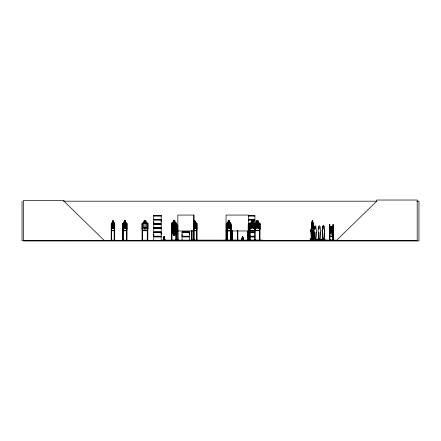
<?xml version="1.0" encoding="UTF-8"?>
<svg xmlns="http://www.w3.org/2000/svg" width="441" height="441" viewBox="0 0 441 441"><rect width="100%" height="100%" fill="white"/><g stroke="black" fill="none" stroke-linecap="round" stroke-linejoin="round"><path stroke-width="0.66" d="M153.744 236.216L153.744 232.561L161.191 232.561L161.18 236.216L153.744 236.216L153.755 234.386M153.744 223.703L153.744 220.048L161.191 220.048L161.18 223.703L153.744 223.703L153.755 221.873M161.18 234.386L161.18 232.561M161.18 221.873L161.18 220.048M182.056 236.216L182.056 232.561L189.498 232.561L189.492 236.216L182.056 236.216L182.061 234.386M189.492 234.386L189.492 232.561M254.749 236.216L247.434 236.216L247.44 234.386M254.87 220.048L254.87 221.873L254.876 220.048L248.526 220.048M190.947 240.626L190.953 240.306M196.918 240.626L196.973 223.532L196.3 222.837L193.373 222.903M312.564 239.739L312.823 232.065A1.99 1.262 -90 0 0 313.193 230.66M312.658 239.739L312.917 232.065A1.99 1.262 -90 0 0 313.286 230.66M315.888 239.739L316.147 232.065A1.99 1.262 -90 0 0 315.888 228.94L315.795 226.79A0.992 0.628 -90 0 0 315.161 225.798A0.992 0.628 -90 0 0 314.532 226.79L314.631 228.94L314.532 226.79M319.868 239.739L320.227 232.065L319.968 239.739M323.997 239.739L324.262 232.065A1.99 1.262 -90 0 0 323.997 228.94L323.997 226.79A0.992 0.628 -90 0 0 323.369 225.798A0.992 0.628 -90 0 0 322.74 226.79L322.74 228.94A1.99 1.262 -90 0 0 322.481 232.065L322.834 239.739L322.575 232.065A1.99 1.262 -90 0 1 322.834 228.94L322.834 226.79A0.992 0.628 -90 0 1 323.468 225.798A0.992 0.628 -90 0 1 324.096 226.79L324.096 228.94A1.99 1.262 -90 0 1 324.356 232.065L324.096 239.739M163.898 240.588L164.052 236.817M242.39 240.588L242.544 236.817M311.137 239.005C311.324 238.388 310.993 239.022 311.296 238.802M311.842 239.005C310.817 238.388 311.17 238.901 311.396 238.763M311.826 239.005C312.322 238.631 310.343 238.553 311.219 239.005M311.616 238.879L311.721 238.592L311.809 238.945M314.45 238.713L314.306 239.005L314.45 238.531L315.166 238.89L314.709 238.592M315.133 238.675L315.15 238.89M318.529 239.005C317.652 238.559 320.552 238.68 318.314 238.939M318.7 238.647L318.336 238.873M319.245 238.89C318.865 238.311 319.51 238.956 318.441 239.005M322.735 238.802C322.459 239.083 322.211 238.261 323.281 239.005M322.735 239.005C322.525 238.746 323.435 238.394 323.259 239.005M322.961 238.592L322.569 239.005M323.165 238.598L323.192 238.923L323.341 238.675M322.829 238.763C324.163 238.305 322.421 239.722 322.569 238.531M311.302 238.768L311.919 238.89M318.441 238.531L318.286 238.89M318.363 238.735L318.512 238.939M318.893 238.879C319.019 238.89 319.378 238.498 318.854 238.945M322.547 238.873L322.569 238.598M313.06 230.737L313.27 228.785M313.347 228.785L313.138 230.737L311.633 230.737M308.728 240.334L336.125 240.632M163.396 240.588L163.969 236.817M241.894 240.588L242.467 236.817M314.863 238.829L315.172 238.768L314.416 238.895M163.269 240.588L163.947 236.817L164.245 236.817L165.121 240.588L164.239 236.817M241.762 240.588L242.445 236.817L242.743 236.817L243.619 240.588M114.329 230.737L114.726 228.774L114.759 223.532L114.318 222.837M114.759 228.785L114.384 230.737L111.722 230.737M311.952 238.702L311.677 238.598L311.743 238.972M314.598 238.647L314.885 238.829M322.862 238.658L323.275 238.752M230.423 230.671L230.836 228.774L230.836 223.565L230.423 222.903M230.456 230.737L230.93 228.785L230.93 223.537L230.445 222.837M163.082 240.588L163.92 236.817L163.032 240.588M241.58 240.588L242.418 236.817L241.53 240.588M332.735 236.139L333.164 234.248L333.164 229.028M332.768 236.205L333.209 234.248M113.679 240.334L113.701 240.637M123.232 230.737L126.528 230.737L127.002 228.785L126.958 223.532L126.468 222.837M126.528 230.737L127.002 228.785M314.642 238.879L314.753 238.592M318.457 238.598L318.468 238.796M319.036 238.598L319.069 239.005M327.139 240.334L327.167 240.637M331.649 240.334L331.61 240.621M331.643 240.582L331.478 240.169M310.828 240.169L310.828 238.427L311.517 238.427L311.583 240.637L311.462 223.537L311.655 222.837L313.132 222.837M311.726 230.671L311.715 222.837M223.945 240.554L233.239 240.599M228.19 240.334L228.218 240.637M171.516 227.187L172.133 225.241L176.141 225.241L176.67 227.187L176.67 232.435L176.097 233.135L174.928 233.135M176.02 230.737L176.637 228.785L175.981 230.671L172.051 230.671M255.223 228.785L254.617 230.737L250.03 230.737L249.358 228.785L249.358 223.532L250.053 222.837L254.6 222.837L255.223 223.537L255.256 240.637M196.278 230.671L196.973 228.785L196.951 223.532M196.973 228.785L196.322 230.737L193.252 230.737M147.211 230.671L147.862 228.774M147.961 228.78L147.255 230.737L142.658 230.737L142.057 228.785M260.041 228.774L259.385 230.671L254.887 230.671M172.729 240.599L172.789 240.306L172.8 240.637M190.192 240.599L190.258 240.306L190.269 240.637M190.22 240.582L198.048 240.599M249.501 240.582L249.43 223.559L250.08 222.903M322.669 238.724L322.415 238.89M310.977 238.735L310.982 238.89M314.235 238.598L314.345 238.835M318.628 238.978L318.832 238.592M111.777 230.737L111.435 223.537L111.788 222.837L114.373 222.837M111.474 223.565L111.805 222.903M193.483 227.595L194.2 226.216C194.95 229.204 197.099 228.548 194.569 225.803C197.039 223.163 194.878 222.501 194.172 225.345L193.252 223.62M173.28 227.198L172.425 228.763L172.425 232.418L173.28 233.069L173.258 235.092L174.961 235.092L174.906 233.069L175.727 232.418L175.727 228.763L174.873 227.198L174.873 223.559L173.28 223.559L173.28 227.209L174.873 227.198M173.28 222.903L172.425 223.559L172.425 227.209L173.28 228.774L173.28 232.418L174.873 232.418L174.873 228.763L175.727 227.209L175.727 223.559L174.873 222.903M330.689 228.311L329.769 228.311L329.41 229.006M329.399 229.033L329.818 228.311M311.44 239.336L310.172 239.336L310.062 240.626M311.555 240.626L311.914 239.336L313.551 239.336M311.831 240.621L312.063 239.336M311.919 240.626L312.057 240.373M313.898 240.621L313.777 240.494M315.309 240.494L315.028 240.621L315.293 239.336M317.47 240.373L317.349 240.637L317.625 239.336L317.625 240.169L335.992 240.169L335.904 240.626M319.267 240.626L319.367 239.336M322.878 239.336L321.61 239.336L321.5 240.626M321.82 240.61L322.09 240.632M322.669 240.169L322.685 240.494M323.027 240.626L323.281 240.604M323.518 240.494L323.501 239.336M324.565 240.373L324.444 240.637L324.554 240.169M326.164 240.626L326.368 240.621M327.327 240.626L327.448 240.494M327.856 240.169L327.696 240.626M331.864 240.169L331.77 240.626M334.102 240.373L333.986 240.637L334.102 240.169M334.614 240.621L334.372 240.626M335.535 240.626L335.595 240.306L335.584 240.637M122.736 240.637L122.802 223.537L123.293 222.837L126.512 222.837L127.002 223.532L126.887 240.637M123.276 230.737L122.802 228.785L122.852 223.537L123.309 222.903M227.286 222.903L226.823 223.559L226.823 240.637M308.717 240.599L336.003 240.477M172.056 222.837L171.538 223.565L171.45 240.637M176.069 233.069L176.615 232.413L176.604 223.532L176.036 222.837L172.023 222.837L171.483 223.537L171.516 232.446L172.15 233.135L173.258 233.135L173.225 235.092M315.1 238.862L314.687 238.945M153.727 228.113L161.197 227.964L161.191 224.436L153.744 224.436L153.744 227.958M153.727 240.626L161.197 240.477L161.18 236.949L153.744 236.949L153.744 240.477M182.034 240.626L182.056 236.949L189.498 236.949L189.498 240.477L181.201 240.599M247.429 240.632L247.44 236.949L254.749 236.949M336.229 240.637L376.713 201.19L376.713 200.032L417.192 200.032L417.192 240.637L22.05 240.637L22.05 201.19M108.734 240.599L117.124 240.599M314.802 240.637L315.172 240.637M317.718 240.637L317.961 240.632M318.981 240.494L318.898 240.626M321.985 240.494L321.599 240.373M322.79 240.632L323.358 240.626M144.075 222.903L143.099 223.559L143.099 227.209L144.075 228.774L145.905 228.774L146.881 227.209L146.881 223.559L145.905 222.903M255.278 223.559L256.254 222.903L256.254 220.947L258.084 220.947L258.084 222.903L259.06 223.559L259.06 227.209L258.084 228.774L256.254 228.774L255.278 227.209M120.542 240.306L128.998 240.306L128.993 240.637M120.492 240.599L129.048 240.599M169.879 240.306L172.8 240.306M169.818 240.599L172.767 240.554M192.315 240.599L192.375 240.306L192.392 240.637M249.077 240.599L249.143 240.306L249.159 240.637M63.438 201.19L376.923 201.19M416.883 201.19L418.95 201.19L418.95 240.968L23.472 240.968L23.472 200.446L63.956 200.446L63.956 201.19L104.434 240.637M153.738 215.643L161.197 215.643M248.52 215.643L254.887 215.643M153.738 215.77L161.197 215.781M248.52 215.781L254.887 215.77M153.755 216.002L161.18 216.002M248.531 216.002L254.87 216.002M248.526 219.309L254.876 219.309L254.876 215.787M153.694 219.568L161.241 219.568M248.487 219.568L254.931 219.568M153.694 219.794L161.241 219.794M248.487 219.794L254.931 219.794M125.619 220.88L124.186 220.88L124.235 222.903M173.186 220.88L174.928 220.88M193.29 220.88L195.143 220.88L195.12 222.837M229.452 220.947L229.452 222.903L230.147 223.559L230.147 227.209L229.452 228.774L228.162 228.774L227.468 227.209L227.468 223.559L228.162 222.903L228.113 220.88L229.546 220.88L229.502 222.903M124.235 220.947L125.569 220.947L125.569 222.903L126.264 223.559L126.264 227.209L125.569 228.774L124.279 228.774L123.59 227.209L123.59 223.559L124.279 222.903L124.279 220.947M174.928 222.837L174.895 220.88L173.247 220.947L173.186 222.837M193.351 220.947L195.082 220.947L195.06 222.903L195.997 223.559L195.997 227.209L195.082 228.774L193.373 228.774M228.162 220.947L229.502 220.947M147.961 223.604L147.239 222.837L142.68 222.837L142.057 223.537L142.079 240.637M230.489 222.837L227.22 222.837L226.729 223.532L226.779 228.785M254.854 222.837L259.413 222.837L260.107 223.532L260.107 228.785L259.435 230.737L254.837 230.737M111.435 223.537L111.364 240.637M114.71 223.532L114.688 240.637M144.075 223.559L145.905 223.559M176.604 223.532L176.003 222.837M193.373 223.559L195.082 223.559L195.082 227.209L193.373 227.209M248.526 223.703L249.297 223.703M153.694 223.956L161.241 223.956M248.487 223.956L249.27 223.956M153.694 224.182L161.241 224.182M248.487 224.182L249.27 224.182M248.526 224.436L249.297 224.436M114.671 224.728L114.368 224.728L114.428 240.637M126.38 224.728L126.909 224.728M142.019 224.728L142.559 224.728L142.619 240.637M147.862 224.728L147.322 224.728L147.261 240.637M175.976 224.728L176.549 224.728M177.833 224.728L178.103 240.637L178.136 240.058L177.806 240.058M194.04 224.728L193.478 224.728L193.511 240.637M196.311 224.728L196.89 224.728M226.068 224.728L226.591 224.728L226.591 240.637M226.823 224.728L227.352 224.728L227.352 240.637M249.413 224.728L249.964 224.728L250.008 240.637M254.705 224.728L255.256 224.728M260.041 224.728L259.501 224.728L259.44 240.637M311.489 224.728L311.682 240.637M313.171 224.728L313.54 224.728L313.557 240.637L313.248 240.61L313.071 222.837M311.445 225.384L313.286 225.384M330.64 226.349L331.974 226.349M330.684 226.415L331.93 226.415M311.28 239.099L311.043 232.065A1.99 1.262 -90 0 1 311.302 228.94L311.396 226.79A0.992 0.628 -90 0 1 311.583 226.09M318.705 226.79L318.611 228.94L318.705 226.79A0.992 0.628 -90 0 1 319.334 225.798A0.992 0.628 -90 0 1 319.968 226.79L319.968 228.94A1.99 1.262 -90 0 1 320.227 232.065M319.968 226.79L319.968 228.94M144.075 227.209L145.905 227.209M153.755 227.865L161.18 227.865M248.531 227.865L249.308 227.865M248.52 227.964L249.292 227.969M248.52 228.3L249.292 228.284M331.924 228.311L332.801 228.311L333.253 229M329.785 228.372L332.784 228.372M153.755 228.515L161.18 228.515M248.531 228.515L249.308 228.515M173.28 228.774L174.873 228.763M311.522 228.785L311.71 230.737M311.302 228.94L311.396 226.79M315.888 228.94L315.795 226.79M111.749 230.671L114.357 230.671M123.265 230.671L126.495 230.671M142.708 230.671L147.288 230.726M193.268 230.671L196.3 230.671M227.236 230.671L230.467 230.671M250.075 230.671L254.573 230.671L255.157 228.774L255.152 223.565M311.666 230.671L313.127 230.671M176.053 230.737L172.007 230.737L171.483 228.785L172.04 230.737M227.203 230.737L230.5 230.737M177.833 230.968L193.748 230.968M226.068 230.968L248.57 230.968M182.056 231.823L189.498 231.823M247.434 231.823L254.749 231.823M153.694 232.082L161.241 232.082M182.001 232.082L189.547 232.082M247.384 232.082L254.799 232.082M311.043 232.065L311.137 232.065A1.99 1.262 -90 0 1 311.396 228.94M314.631 228.94A1.99 1.262 -90 0 0 314.367 232.065L314.51 239.099M316.147 232.065L315.795 239.739L314.532 239.739M318.705 228.94A1.99 1.262 -90 0 0 318.446 232.065L318.589 239.099M153.694 232.308L161.241 232.308M182.001 232.308L189.547 232.308M247.384 232.308L254.799 232.308M171.516 232.446L172.172 233.069M254.749 232.561L247.434 232.561L247.434 236.216M172.144 233.069L176.102 233.069M329.41 234.254L329.758 236.205L332.812 236.205M173.28 235.031L174.906 235.031L174.873 233.069M329.785 236.139L332.784 236.139M153.694 236.47L161.241 236.47M182.001 236.47L189.547 236.47M247.384 236.47L254.799 236.47M153.694 236.696L161.241 236.696M182.001 236.696L189.547 236.696M247.384 236.696L254.799 236.696M314.174 238.741L314.472 238.824M318.611 239.739L318.446 232.065M318.567 240.003L319.124 240.003M321.031 240.003L321.759 240.003M325.111 240.003L326.428 240.003M329.24 240.003L330.557 240.003M111.138 240.058L111.716 240.058L111.7 240.637M114.721 240.058L114.142 240.058L114.158 240.637L114.197 230.693M126.33 240.058L126.958 240.058L126.953 240.637M142.619 240.058L141.958 240.058L141.936 240.637M147.261 240.058L147.922 240.058L147.944 240.637M175.926 240.058L176.604 240.058L176.604 240.637M182.376 240.058L182.304 240.637M196.945 240.058L196.251 240.058L196.251 240.637M226.018 240.058L226.646 240.058L226.635 240.637M230.527 240.058L231.156 240.058M237.903 240.058L237.241 240.058L237.241 240.637M248.14 240.058L248.768 240.058M250.025 240.058L249.347 240.058L249.347 240.637M259.44 240.058L260.102 240.058L260.102 240.637M311.44 240.058L311.908 240.058M313.121 240.058L313.59 240.058M329.333 240.058L329.951 240.058M311.914 240.169L310.321 240.169L310.321 239.336M313.551 240.169L316.412 240.169M111.529 240.224L114.329 240.224M123.056 240.224L126.484 240.224M142.619 240.224L147.261 240.224M171.874 240.224L176.025 240.224M191.912 240.224L196.328 240.224M227.247 240.224L230.676 240.224M232.6 240.224L237.241 240.224M250.008 240.224L254.655 240.224M254.799 240.224L259.44 240.224M311.682 240.224L313.347 240.224M330.386 240.224L332.977 240.224M147.906 240.306L147.994 240.582M175.099 240.637L175.099 240.306L178.021 240.306M190.231 240.334L197.981 240.306L197.97 240.637M223.945 240.334L233.19 240.306L233.179 240.637M237.903 240.306L237.986 240.599M246.563 240.637L246.563 240.306L254.363 240.373M182.061 240.378L189.492 240.378L181.268 240.306L181.279 240.637M247.44 240.378L249.308 240.378M250.196 240.378L254.374 240.378M254.385 240.477L246.618 240.599M255.152 240.334L255.51 240.637M255.593 240.599L255.196 240.599M195.887 240.334L195.848 240.637M178.081 240.599L175.171 240.599M250.835 240.334L250.808 240.637M331.13 240.599L331.086 240.306L331.075 240.637M112.185 240.334L112.19 240.582M147.211 222.903L147.862 223.559L147.801 240.637M196.278 222.903L196.89 223.559M310.646 240.582L310.629 240.306M332.751 228.311L333.209 229.028M114.302 222.903L114.671 223.559M193.252 224.772L193.814 225.786M313.06 222.903L313.264 223.559M176.069 225.307L176.582 227.198M242.732 236.817L243.57 240.588M123.309 230.671L122.896 228.774L122.896 223.565M193.814 240.582L193.825 224.728M329.399 234.248L329.802 236.205M243.388 240.588L242.704 236.817L243.068 239.331M164.89 240.588L164.212 236.817L164.763 240.588M242.633 236.817L242.936 240.588M164.135 236.817L164.443 240.588M314.367 232.065L314.609 239.099M311.137 232.065L311.379 239.099M333.407 240.637L333.407 240.058L332.806 240.058L332.817 240.637M333.352 240.637L333.368 224.728L332.856 224.728L332.856 240.637M333.209 224.728L333.209 240.637M333.126 240.058L333.148 240.637M333.016 224.728L333.016 228.703M333.016 235.996L333.104 240.637M332.977 240.058L332.977 240.637M331.924 226.349L331.93 228.372M331.88 226.415L331.88 228.372L332.52 229.028L332.52 232.683L331.88 234.248L330.684 234.248L330.044 232.683L330.044 229.028L330.684 228.372L330.689 226.349M330.733 226.415L330.733 228.372M329.896 228.703L329.896 224.728L329.388 224.728L329.405 240.637M329.896 235.334L329.896 239.976M329.741 224.728L329.741 239.976M329.631 240.058L329.631 240.637M329.543 224.728L329.609 240.637M329.449 229.033L329.449 234.248M329.504 240.058L329.504 240.637M324.769 240.373L324.769 239.336L323.352 239.336L323.286 240.373M324.62 239.336L324.626 240.373M322.955 240.169L322.955 238.427L322.266 238.427L322.266 240.169M322.845 238.427L322.845 240.169M322.377 238.427L322.377 240.169M321.754 239.336L321.754 240.169M320.64 240.373L320.64 239.336L319.223 239.336L319.223 240.169M320.491 239.336L320.491 240.169M318.826 240.169L318.826 238.427L318.137 238.427L318.137 240.169M318.711 238.427L318.771 240.373M318.248 238.427L318.248 240.169M316.561 240.373L316.561 239.336L315.144 239.336L315.144 240.169M316.291 240.306L316.291 240.637M314.747 240.169L314.747 238.427L314.058 238.427L314.058 240.169M314.637 238.427L314.637 240.169M314.4 240.306L314.4 240.637M314.168 238.427L314.168 240.169M313.446 240.058L313.446 240.637M313.369 224.728L313.369 240.637M313.171 228.703L313.171 240.637L313.154 240.058M312.719 222.903L312.741 220.88L312.068 220.88L312.719 220.947L312.961 223.559L312.961 227.209L312.658 228.774L312.09 228.774L311.787 223.559L312.129 220.88M311.859 230.031L311.881 240.637M311.765 240.058L311.737 240.637M311.407 238.427L311.407 240.169M310.938 238.427L310.938 240.169M308.739 240.306L308.739 240.637M262.544 240.637L262.544 240.141L161.941 240.141L161.941 240.637M261.386 240.141L261.386 240.637M260.041 223.559L259.981 240.637M259.562 240.058L259.562 240.637M258.145 222.837L258.145 220.88L256.188 220.88L256.188 222.837M255.3 240.637L255.317 240.058L254.639 240.058L254.639 240.637M255.174 240.058L255.113 240.637M254.76 240.058L254.76 240.637M254.716 224.728L254.655 240.637M253.266 222.837L253.272 220.88L251.315 220.88L251.315 222.837M249.948 224.728L249.904 240.637M248.718 240.637L248.713 224.728L248.189 224.728L248.145 240.637M248.614 240.058L248.614 240.637M248.504 240.637L248.57 215.059L226.068 215.059L226.024 240.637M248.481 240.058L248.404 240.637M248.338 224.728L248.338 240.637M248.294 240.058L248.294 240.637M237.842 230.693L237.903 240.637M237.782 240.058L237.782 240.637M237.302 230.693L237.368 240.637M232.6 240.637L232.6 240.058L231.938 240.058L231.938 240.637M232.539 230.693L232.539 240.637M232.479 240.058L232.479 240.637M232.06 240.058L232.06 240.637M231.999 230.693L231.999 240.637M231.145 240.058L231.145 240.637L231.101 224.728L230.571 224.728L230.571 240.637L230.527 240.058M230.957 224.728L230.957 240.637M230.869 240.058L230.891 240.637M230.786 240.058L230.808 240.637M230.72 224.728L230.676 240.637M228.962 240.306L228.962 240.637M228.206 220.947L228.206 222.903M227.396 240.637L227.396 240.058L226.773 240.058L226.779 240.637M227.06 240.058L227.038 240.637M226.972 224.728L226.972 240.637M226.442 224.728L226.509 240.637M226.376 240.058L226.354 240.637M226.299 240.058L226.277 240.637M226.211 224.728L226.211 240.637M226.09 240.058L226.09 240.637M225.351 240.141L225.351 240.637M224.745 240.306L224.745 240.637M212.722 240.637L212.722 240.306L210.241 240.306L210.241 240.637M212.264 240.306L212.242 240.637M211.735 240.306L211.735 240.637M211.471 240.306L211.498 240.637M211.239 240.306L211.239 240.637M210.269 240.306L210.269 240.637M208.847 240.637L208.852 240.306L206.366 240.306L206.399 240.637M208.373 240.306L208.395 240.637M207.86 240.306L207.86 240.637M207.369 240.306L207.369 240.637M206.873 240.306L206.873 240.637M206.818 240.306L206.818 240.637M196.813 228.703L196.851 240.637M196.454 240.058L196.465 240.637M196.383 224.728L196.328 240.637M194.299 240.141L194.299 240.637M194.15 240.637L194.101 240.058L193.445 240.058L193.445 240.637M194.04 215.059L194.04 240.637M193.77 240.637L193.748 215.059L177.833 215.059L177.817 240.637L177.866 240.058M193.715 240.058L193.715 240.637M191.989 240.637L191.989 240.058L191.295 240.058L191.295 240.637M191.929 230.693L191.912 240.637L191.857 230.693M191.774 240.058L191.785 240.637M191.504 240.058L191.493 240.637M191.35 230.693L191.366 240.637M178.01 240.306L178.01 240.637M176.549 223.559L176.549 240.637M176.45 232.021L176.45 240.637M176.361 240.058L176.361 240.637M176.146 240.058L176.163 240.637M176.08 224.728L176.025 240.637M175.976 232.683L175.926 240.637M174.873 220.947L174.84 222.903M173.28 220.947L173.247 222.903M171.973 240.637L171.973 240.058L171.295 240.058L171.295 240.637M171.819 232.683L171.819 240.637L171.918 224.728L171.351 224.728L171.395 240.637M171.604 227.198L171.604 232.418M171.521 240.058L171.532 240.637M169.89 240.306L169.89 240.637M163.098 240.141L163.098 240.637M161.191 215.787L161.18 219.309L153.744 219.309L153.744 215.787M147.961 223.521L147.961 228.862M147.388 240.058L147.382 240.637M146.004 222.914L145.971 220.88L144.014 220.88L144.014 222.837M145.938 230.726L145.905 220.947L144.075 220.947L144.075 230.737M142.559 224.728L142.498 240.637M142.118 223.565L142.118 228.774M126.765 230.693L126.765 239.976M126.81 240.058L126.81 240.637M126.617 240.058L126.595 240.637M126.528 224.728L126.484 240.637M126.402 240.058L126.402 240.637M126.38 229.37L126.341 240.637M125.525 220.947L125.525 222.903M124.77 240.306L124.77 240.637M123.204 240.637L123.204 240.058L122.576 240.058L122.587 240.637M123.138 240.637L123.16 224.728L122.631 224.728L122.631 240.637M123.011 230.693L123.056 240.637M122.923 240.058L122.945 240.637M122.868 240.058L122.846 240.637M120.553 240.306L120.553 240.637M117.08 240.637L117.08 240.306L108.773 240.306L108.784 240.637M114.533 240.058L114.533 240.637L114.5 224.728M114.329 240.058L114.329 240.637M113.563 222.903L113.602 220.88L112.488 220.88L112.488 222.837M111.656 240.637L111.667 224.728L111.193 224.728L111.193 240.637M111.529 240.058L111.529 240.637M111.496 230.693L111.435 240.637M63.956 240.637L63.956 240.968M311.302 226.79A0.992 0.628 -90 0 1 311.616 225.93M113.999 228.047L113.64 228.107L113.028 226.216L112.449 228.052L112.069 228.118L112.791 225.786L112.157 223.515L113.012 225.345L113.596 223.57L113.954 223.548L113.254 225.803L113.999 228.047M227.71 223.548L228.587 225.803C226.702 228.377 228.256 229.331 228.862 226.216C229.436 229.331 231.062 228.377 229.16 225.786C230.858 223.471 229.612 222.258 228.885 225.345L228.157 223.57L227.71 223.548M332.47 233.515L332.056 233.576L331.356 231.69C330.811 234.833 329.322 233.802 331.081 231.255C329.433 228.879 330.772 227.804 331.334 230.814C331.88 227.81 333.308 228.857 331.61 231.271L332.47 233.515M126.076 228.047L125.63 228.107L124.869 226.216C124.296 229.331 122.67 228.377 124.571 225.786C122.785 223.361 124.257 222.363 124.847 225.345C125.42 222.374 126.991 223.339 125.145 225.803L126.076 228.047M172.64 227.854L173.115 228.107L174.041 226.216C174.746 229.232 176.736 228.504 174.382 225.803C176.576 223.3 174.834 222.374 174.013 225.345C173.324 222.457 171.439 223.234 173.677 225.786L172.585 227.925L173.771 230.174C171.472 232.765 173.473 233.504 174.14 230.632C174.829 233.515 176.709 232.743 174.476 230.185C176.852 227.468 174.779 226.74 174.112 229.755L173.175 227.865L172.64 227.854M250.653 223.548L251.888 225.803C249.182 228.587 251.497 229.177 252.28 226.216C253.018 229.177 255.427 228.587 252.699 225.786C255.163 223.234 253.228 222.429 252.313 225.345L251.326 223.62L250.653 223.548M258.884 228.047L258.255 228.107L257.175 226.216C256.293 229.226 254.115 228.543 256.761 225.786C254.181 223.152 256.381 222.518 257.142 225.345C257.886 222.529 260.223 223.124 257.566 225.803L258.884 228.047M114.169 227.209L113.618 228.774L112.582 228.774L112.025 227.209L112.025 223.559L112.582 222.903L112.543 220.88L113.618 220.947L113.618 222.903L114.169 223.559L114.169 227.209M254.181 227.209L253.206 228.774L251.381 228.774L250.405 227.209L250.405 223.559L251.381 222.903L251.376 220.947L253.206 220.947L253.2 222.903L254.181 223.559L254.181 227.209M113.431 221.272L112.764 221.272L112.764 221.928L113.431 221.928L113.431 221.272M125.343 221.272L124.511 221.272L124.511 221.928L125.343 221.928L125.343 221.272M145.58 221.272L144.405 221.272L144.405 221.928L145.58 221.928L145.58 221.272M174.586 221.272L173.561 221.272L173.561 221.928L174.586 221.928L174.586 221.272M194.773 221.272L193.676 221.272L193.676 221.928L194.773 221.928L194.773 221.272M229.221 221.272L228.394 221.272L228.394 221.928L229.221 221.928L229.221 221.272M252.88 221.272L251.706 221.272L251.706 221.928L252.88 221.928L252.88 221.272M257.753 221.272L256.579 221.272L256.579 221.928L257.753 221.928L257.753 221.272M312.553 221.272L312.189 221.272L312.189 221.928L312.553 221.928L312.553 221.272M113.618 223.559L112.582 223.559L112.582 227.209L113.618 227.209L113.618 223.559M125.569 223.559L124.279 223.559L124.279 227.209L125.569 227.209L125.569 223.559M229.452 223.559L228.162 223.559L228.162 227.209L229.452 227.209L229.452 223.559M253.206 223.559L251.381 223.559L251.381 227.209L253.206 227.209L253.206 223.559M258.084 223.559L256.254 223.559L256.254 227.209L258.084 227.209L258.084 223.559M312.658 223.559L312.09 223.559L312.09 227.209L312.658 227.209L312.658 223.559M331.665 226.74L330.899 226.74L330.899 227.396L331.665 227.396L331.665 226.74M161.197 228.157L153.738 228.113L161.191 228.162M249.303 228.146L248.52 228.113L249.297 228.162M161.197 228.295L153.738 228.3L153.755 231.823L161.191 231.823L161.191 228.3M331.88 229.028L330.684 229.028L330.684 232.683L331.88 232.683L331.88 229.028M174.592 234.05L173.567 234.05L173.567 234.7L174.592 234.7L174.592 234.05M161.174 240.373L153.76 240.373L161.18 240.378M210.748 240.637L210.748 240.306L210.693 240.637M207.628 240.637L207.628 240.306L207.601 240.637"/></g></svg>
